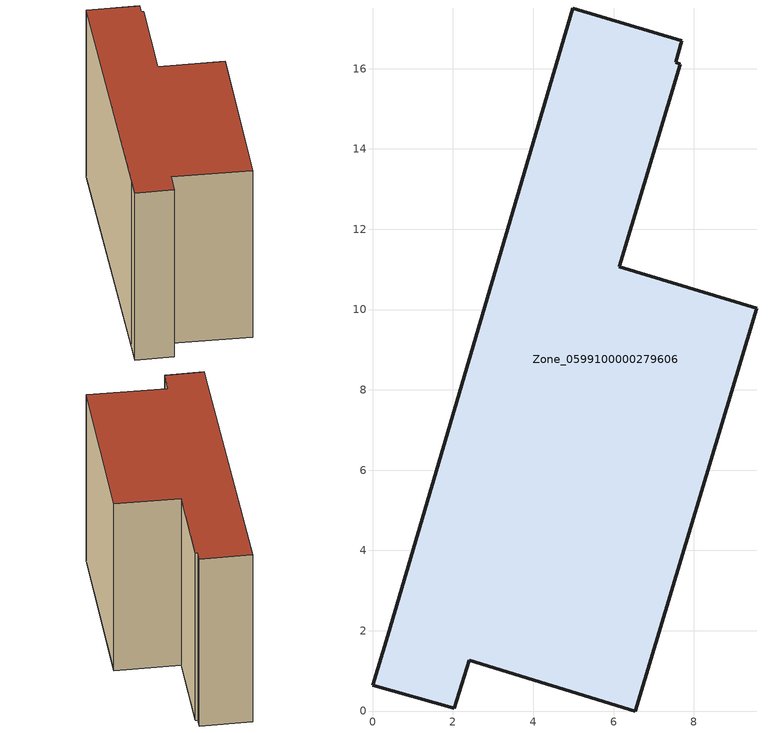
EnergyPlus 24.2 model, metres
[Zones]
Zone_0599100000279606
 floor ground (C_G): 6.54,0 2.41,1.26 2.03,0.07 0,0.64 0.38,1.88 4.99,17.51 7.7,16.7 7.55,16.16 7.66,16.11 6.15,11.06 9.57,10.03 z0
 wall outside (C_F): 7.7,16.7 4.99,17.51 0.38,1.88 0,0.64 2.03,0.07 2.41,1.26 6.54,0 9.57,10.03 6.15,11.06 7.66,16.11 7.55,16.16 7.7,16.7 z0:10.52
 roof outside (C_R): 7.66,16.11 7.55,16.16 7.7,16.7 4.99,17.51 0.38,1.88 0,0.64 2.03,0.07 2.41,1.26 6.54,0 9.57,10.03 6.15,11.06 z10.52
[BUILDING]
Pand.0599100000279606: North Axis=0; Terrain=City; Loads Convergence Tolerance Value=0.04; Temperature Convergence Tolerance Value=0.4; Solar Distribution=FullExterior; Maximum Number of Warmup Days=25; Minimum Number of Warmup Days=1
[Site:Location]
Rotterdam.The.Hague.AP_ZH_NLD Design_Conditions: Latitude=51.96; Longitude=4.45; Time Zone=1; Elevation=-4.5
[SITE:GROUNDTEMPERATURE:BUILDINGSURFACE]
18, 18, 18, 18, 18, 18, 18, 18, 18, 18, 18, 18
[MATERIAL] Thermal Absorptance=0.9; Solar Absorptance=0.7; Visible Absorptance=0.7
Name | Roughness | Thickness | Conductivity | Density | Specific Heat
G.TI.1946 | MediumSmooth | 0.15 | 1 | 540 | 1210
F.TI.1946 | Rough | 0.3 | 0.857143 | 1920 | 840
R.TI.1946 | MediumRough | 0.2 | 0.1 | 1500 | 1000
[CONSTRUCTION]
C_G: G.TI.1946
C_F: F.TI.1946
C_R: R.TI.1946
[ZONE]
Zone_0599100000279606: Type=1; Multiplier=1; Ceiling Height=Autocalculate; Volume=Autocalculate; Floor Area=autocalculate; Part of Total Floor Area=Yes
[ZONEINFILTRATION:DESIGNFLOWRATE]
Infil_Zone_0599100000279606: Zone or ZoneList or Space or SpaceList=Zone_0599100000279606; Schedule=AlwaysOn; Design Flow Rate Calculation Method=Flow/Area; Flow Rate per Floor Area=0.003; Constant Term Coefficient=1; Temperature Term Coefficient=0; Velocity Term Coefficient=0; Velocity Squared Term Coefficient=0
[HVACTEMPLATE:ZONE:IDEALLOADSAIRSYSTEM]
Zone_0599100000279606: Maximum Heating Supply Air Temperature=50; Minimum Cooling Supply Air Temperature=13; Maximum Heating Supply Air Humidity Ratio=0.0156; Minimum Cooling Supply Air Humidity Ratio=0.0077; Heating Limit=NoLimit; Cooling Limit=NoLimit; Dehumidification Control Type=ConstantSensibleHeatRatio; Cooling Sensible Heat Ratio=0.7; Dehumidification Setpoint=60; Humidification Control Type=None; Humidification Setpoint=30; Outdoor Air Method=None; Outdoor Air Flow Rate per Person=0.00944; Outdoor Air Flow Rate per Zone Floor Area=0; Outdoor Air Flow Rate per Zone=0; Demand Controlled Ventilation Type=None; Outdoor Air Economizer Type=NoEconomizer; Heat Recovery Type=None; Sensible Heat Recovery Effectiveness=0.7; Latent Heat Recovery Effectiveness=0.65
[ZONECONTROL:THERMOSTAT]
ThermostatControl_Zone_0599100000279606: Zone or ZoneList=Zone_0599100000279606; Control Type Schedule=DualSetpointControlType; Control 1=Thermostat_Zone_0599100000279606; Temperature Difference Between Cutout And Setpoint=0
[THERMOSTATSETPOINT:DUALSETPOINT]
Thermostat_Zone_0599100000279606: Heating Setpoint Temperature Schedule=HeatingSetpoint_Zone_0599100000279606; Cooling Setpoint Temperature Schedule=CoolingSetpoint_Zone_0599100000279606
[SCHEDULE:COMPACT]
HeatingSetpoint_Zone_0599100000279606: Through: 12/31, For: AllDays, Until: 24:00, 21
CoolingSetpoint_Zone_0599100000279606: Through: 12/31, For: AllDays, Until: 24:00, 24
DualSetpointControlType: Through: 12/31, For: AllDays, Until: 24:00, 4
AlwaysOn: Through: 12/31, For: AllDays, Until: 24:00, 1
